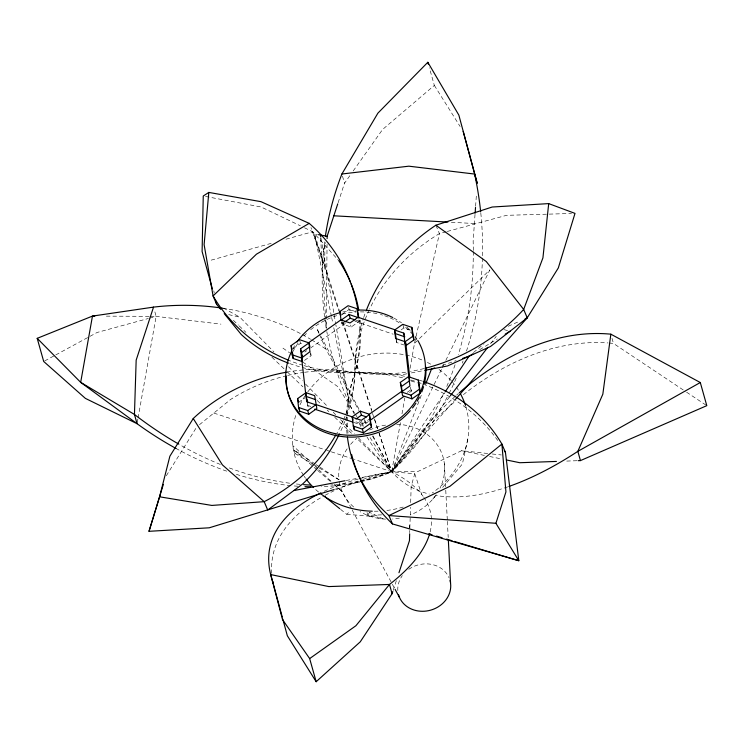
<?xml version="1.0" encoding="UTF-8"?>
<svg xmlns="http://www.w3.org/2000/svg" width="744" height="744" viewBox="0 0 744 744"><rect width="100%" height="100%" fill="white"/><g stroke="black" fill="none" stroke-linecap="round" stroke-linejoin="round"><path stroke-width="0.56" stroke-dasharray="3.72 2.79" d="M324.709 317.967A309.058 298.046 27.4 0 0 326.244 328.225L326.318 320.18M326.328 319.027L327.053 244.311M409.563 528.779L409.6 524.25L409.535 527.729M324.905 245.26L324.682 265.45L310.964 227.552M409.702 532.676L409.777 530.388M409.851 528.101L410.511 507.241M410.66 502.6L411.172 486.381L414.752 473.751L391.697 471.743L354.367 459.429M475.035 214.337L473.147 241.177A344.053 294.457 68.1 0 1 473.305 250.486M475.602 206.293L476.495 193.654M137.259 422.555L137.863 419.132M138.068 417.988L156.138 316.367L154.399 310.202M361.324 481.628A296.326 217.527 47.5 0 0 391.697 471.743L400.579 421.764M401.993 413.813L404.81 397.91M410.065 368.382L414.501 343.393L439.434 233.588L436.337 226.269M467.725 439.397L462.387 463.996L441.666 488.594M323.668 249.807L325.537 242.516M338.102 202.777L344.491 183.257L350.517 174.756M393.176 590.392L396.431 580.46M360.701 481.321L391.697 471.743L421.839 393.911M359.947 481.368A309.058 218.634 50.4 0 0 391.697 471.743L441.769 368.736M442.28 367.694L443.796 364.579M445.814 360.412L489.822 269.895L414.501 343.393M166.303 475.769L196.788 426.879M362.839 479.443A296.326 137.826 9.5 0 1 391.697 471.743L444.531 392.804M353.186 170.981L382.611 129.456L434.338 85.411L429.39 67.788M359.65 478.634A309.058 130.972 11 0 1 391.697 471.743L449.618 396.757M490.584 343.709L496.239 336.4M432.785 499.131L436.486 494.741M362.105 477.434L391.697 471.743L454.482 400.43M340.613 509.38L346.732 514.299L349.541 511.639M473.454 352.554L484.121 343.756M199.476 424.703L230.603 399.463A167.66 149.377 -27.3 0 1 286.579 375.711M293.052 348.657L300.529 343.365L303.692 344.444M341.924 314.498L349.122 309.411L358.236 312.508M343.849 322.673L342.054 323.947L341.533 322.096M304.808 352.033L306.677 350.722M310.415 348.08L345.886 323.008M341.794 321.743L342.054 323.947L351.159 327.044L359.25 321.324L358.217 317.623M304.529 360.384L311.076 355.762L310.676 352.321M298.614 402.337L304.91 397.882M401.1 329.908L403.797 328.002L410.883 330.41M370.503 418.295L362.412 424.015L353.298 420.918M407.21 392.348L410.958 389.707L410.688 387.419M354.079 422.527L362.821 425.494L368.429 421.541M409.507 392.507L411.367 391.186L410.967 387.745M479.759 349.671L497.355 338.957M44.705 360.924L54.786 355.446M55.791 354.907L89.038 336.846M90.043 336.307L97.092 332.475L148.335 318.488M487.692 453.496L461.643 450.706L417.644 471.603L391.697 471.743L356.516 438.095M508.226 326.263L519.833 321.101M442.196 365.388L456.146 360.626M335.237 489.18L359.594 481.656M211.166 260.158L271.439 243.288M285.947 239.233L312.731 231.737L338.939 260.846M149.451 318.19L156.138 316.367L220.959 324.142M446.14 231.765L439.434 233.588A171.538 150.986 -20.4 0 0 369.731 308.797M447.265 231.458L506.506 215.323L571.513 213.491M406.894 373.795L401.304 374.864L354.944 372.632A168.172 149.432 -12.2 0 0 287.482 372.019M411.367 372.93L423.652 370.558M346.174 480.494L357.557 478.308M566.714 461.075L577.019 460.722M381.644 514.867L367.824 515.35L366.569 510.886M106.355 316.144L149.191 316.33M150.344 316.339L156.138 316.367M451.348 222.27L474.393 223.535M331.424 316.339L314.572 234.444L317.483 234.611M346.732 514.299L370.047 516.252M492.23 453.98L501.289 454.956M317.902 468.943L292.755 445.517L295.005 453.496L301.041 454.64M205.521 196.435L261.135 206.999L300.353 225.795M461.643 450.706L485.125 455.561M489.599 456.481L500.777 458.797M228.659 314.619L239.801 317.167L273.913 351.884M503.93 329.611L508.013 330.68M213.816 413.069L325.816 450.018M326.914 450.371L330.206 451.459M331.303 451.822L353.27 459.067M356.218 320.292L359.25 321.324M354.935 321.194L393.204 334.205M396.161 340.501L396.729 342.538L403.815 344.946M410.948 380.9L417.263 383.048M310.769 406.466L307.728 405.434L307.467 403.229M304.473 227.776L312.731 231.737L338.808 311.001M223.507 308.128L239.801 317.167M295.005 453.496L312.601 464.005M313.587 464.591L339.013 479.768A53.41 46.937 -15.7 0 1 347.857 447.823M315.279 464.061L294.01 449.99L316.795 469.659M316.228 464.693L319.083 466.572M320.032 467.204L339.013 479.768M609.02 343.021A308.453 209.743 -68.5 0 1 613.447 343.43L685.624 391.549M686.591 392.19L706.8 405.657M282.943 348.127L289.574 352.777M302.827 362.077L337.86 386.666L354.572 413.069M317.669 470.413L330.82 481.759M334.326 484.79L342.212 491.598L351.577 508.905M318.739 469.724L331.312 481.442M334.67 484.567L342.212 491.598M233.374 320.329L238.396 325.137M239.233 325.937L245.939 332.345M271.904 357.176L286.142 370.8M286.979 371.6L302.901 386.824M317.139 400.439L321.324 404.448M327.193 410.056L328.867 411.655M334.735 417.263L351.484 433.287M288.533 366.764L302.343 380.816M305.589 384.127L328.337 407.266M333.21 412.232L335.646 414.706M340.519 419.672L354.33 433.715M358.394 437.853L391.697 471.743A309.058 110.921 -9.9 0 1 423.113 496.341M355.186 414.045L357.046 416.975M359.519 420.89L363.23 426.758M370.038 437.519L391.697 471.743A309.058 147.247 -51.6 0 0 429.297 494.072M434.338 85.411L460.118 126.499M352.126 509.919L391.8 583.24M392.348 584.254L394.553 588.327M319.548 334.661L326.021 349.271L358.859 410.502M364.328 420.713L365.974 423.773M372.539 436.021L391.697 471.743A308.453 209.743 -68.5 0 1 456.119 400.588M318.916 332.503L316.777 328.402L319.092 333.619M321.064 336.595L359.584 410.316M364.402 419.523L366.541 423.624M372.967 435.91L391.697 471.743A320.701 208.757 -71 0 1 455.747 395.882M414.752 473.751L421.634 494.388M342.435 322.012L372.139 412.288M372.502 413.394L373.944 417.793M374.306 418.9L377.571 428.804M379.022 433.213L391.697 471.743A320.701 287.426 71.5 0 0 448.297 394.999M314.572 234.444L339.376 310.676M342.91 321.641L371.609 409.935M374.855 419.895L377.71 428.702M379.152 433.129L391.697 471.743A344.053 294.457 68.1 0 0 444.01 392.767M612.005 338.288L613.447 343.43M402.755 324.3L403.797 328.002M410.437 387.857L411.367 391.186M342.473 176.058L344.491 183.257M348.601 307.56L349.122 309.411M350.591 325.007L351.159 327.044M361.631 421.243L362.821 425.494M309.932 351.689L311.076 355.762M299.488 339.664L300.529 343.365M307.207 403.583L308.146 406.912L307.746 403.462M213.779 290.792L214.253 293.043M331.657 317.483L332.828 323.166M333.768 327.713L349.447 403.927L335.907 325.063M320.99 238.201L335.711 323.919M396.478 340.334L396.729 342.538M320.618 238.229L325.667 318.999M325.742 320.153L326.244 328.225M444.382 463.717L445.693 489.068M445.758 490.222L447.311 520.177M447.367 521.33L448.204 537.466M287.705 375.441A167.66 149.377 -27.3 0 1 303.487 372.446M304.612 372.288A167.66 149.377 -27.3 0 1 354.944 372.632A181.303 161.113 -33 0 0 406.029 372.13M289.704 363.565A167.66 149.181 -29.7 0 0 354.944 372.632A180.801 163.336 -20.6 0 1 403.127 377.924M360.152 320.134A167.66 147.08 -17.6 0 1 354.944 372.632A171.538 155.515 -23.3 0 0 347.513 413.711M369.238 309.867A171.538 150.986 -20.4 0 0 354.944 372.632A168.172 146.196 -14.4 0 1 345.449 415.161M411.014 380.044A180.801 163.336 -20.6 0 1 416.584 381.793M417.691 382.165A180.801 163.336 -20.6 0 1 422.09 383.718M423.187 384.118A180.801 163.336 -20.6 0 1 499.271 442.661M348.015 433.157A171.538 155.515 -23.3 0 1 347.411 421.709M347.402 420.555A171.538 155.515 -23.3 0 1 347.42 417.133M346.778 416.008A167.66 151.023 -26.7 0 0 354.944 372.632A172.069 156.38 -33.1 0 1 363.314 318.609M346.416 417.059A167.66 151.023 -26.7 0 1 345.263 420.23M344.872 421.281A167.66 151.023 -26.7 0 1 339.459 433.817M345.021 416.212A168.172 146.196 -14.4 0 1 343.7 419.384M343.235 420.434A168.172 146.196 -14.4 0 1 337.032 432.906M304.082 365.63A168.172 155.105 -16.5 0 0 354.944 372.632A181.303 155.728 -27.8 0 1 405.75 376.538M302.966 365.304A168.172 155.105 -16.5 0 1 288.737 360.301M359.25 320.115A168.172 156.017 -22.8 0 1 354.944 372.632A172.069 146.335 -23.1 0 0 346.481 415.273M363.677 317.53A172.069 156.38 -33.1 0 1 366.029 311.057M423.913 368.587A181.303 161.113 -33 0 1 410.502 371.414M419.198 380.128A181.303 155.728 -27.8 0 1 422.49 381.198M347.02 433.668A172.069 146.335 -23.1 0 1 346.444 416.426M507.724 486.874A309.058 147.247 -51.6 0 1 435.77 495.439M271.755 573.429A296.326 137.826 9.5 0 1 324.049 495.885M325.128 495.299A296.326 137.826 9.5 0 1 334.037 490.761M336.344 489.682A296.326 137.826 9.5 0 1 358.487 480.884M358.794 481.601A309.058 218.634 50.4 0 1 330.689 485.004M300.111 484.363A309.058 218.634 50.4 0 1 294.298 483.777M289.63 483.209A309.058 218.634 50.4 0 1 228.036 467.446M220.345 464.442A309.058 218.634 50.4 0 1 179.834 444.735M222.8 308.23A235.29 211.928 -6.8 0 1 301.422 334.103M302.455 334.661A235.29 211.928 -6.8 0 1 310.574 339.255M311.578 339.85A235.29 211.928 -6.8 0 1 326.021 349.271M480.801 213.044A320.701 287.426 71.5 0 1 482.484 256.875M482.456 258.029A320.701 287.426 71.5 0 1 466.488 351.038M463.066 360.961A320.701 287.426 71.5 0 1 462.257 363.146M456.174 378.268A320.701 287.426 71.5 0 1 448.818 393.976M391.697 471.743A309.058 298.046 27.4 0 1 366.811 436.635M360.924 426.572A309.058 298.046 27.4 0 1 358.134 421.476M354.404 414.287A309.058 298.046 27.4 0 1 326.821 331.582M324.561 316.814A309.058 298.046 27.4 0 1 324.589 241.856M423.801 497.327A309.058 110.921 -9.9 0 1 429.744 533.383M456.621 395.092A320.701 208.757 -71 0 1 458.388 393.529M324.189 491.273A309.058 130.972 11 0 1 358.534 478.941M473.305 251.658A344.053 294.457 68.1 0 1 458.323 354.702M455.077 364.737A344.053 294.457 68.1 0 1 446.781 386.452M463.4 394.646A308.453 209.743 -68.5 0 1 607.904 342.938M360.189 481.889A296.326 217.527 47.5 0 1 321.045 486.734M297.944 486.241A296.326 217.527 47.5 0 1 292.067 485.758M290.895 485.646A296.326 217.527 47.5 0 1 235.532 474.095M226.678 471.157A296.326 217.527 47.5 0 1 176.226 448.567M292.792 351.8A70.485 61.947 -15.7 0 1 298.921 341.989M304.073 335.897A70.485 61.947 -15.7 0 1 306.435 333.526M310.639 329.769A70.485 61.947 -15.7 0 1 341.031 314.405M342.156 314.117A70.485 61.947 -15.7 0 1 355.762 312.052M360.366 311.885A70.485 61.947 -15.7 0 1 379.356 314.191M380.435 314.47A70.485 61.947 -15.7 0 1 382.565 315.093M384.648 315.763A70.485 61.947 -15.7 0 1 389.019 317.409M390.089 317.874A70.485 61.947 -15.7 0 1 400.188 323.38M405.61 327.425A70.485 61.947 -15.7 0 1 412.725 334.474M414.78 337.032A70.485 61.947 -15.7 0 1 416.687 339.72M292.801 348.945A70.485 61.947 -15.7 0 1 295.098 344.946M342.77 312.006A70.485 61.947 -15.7 0 1 356.395 310.136M393.771 318.032A70.485 61.947 -15.7 0 1 401.518 322.812M406.791 327.053A70.485 61.947 -15.7 0 1 412.204 332.624M414.91 336.065A70.485 61.947 -15.7 0 1 417.356 339.72M396.673 424.322A53.41 46.937 -15.7 0 1 440.029 488.176M436.17 494.76A53.41 46.937 -15.7 0 1 410.567 514.829M399.398 518.112A53.41 46.937 -15.7 0 1 392.516 519.024M385.569 519.126A53.41 46.937 -15.7 0 1 360.087 511.63M353.632 506.952A53.41 46.937 -15.7 0 1 339.152 480.866M350.61 444.354A53.41 46.937 -15.7 0 1 357.046 438.039M369.638 430.041A53.41 46.937 -15.7 0 1 386.276 424.982M465.809 406.522A89.02 78.232 -15.7 0 1 432.292 492.946M403.239 507.027A89.02 78.232 -15.7 0 1 386.173 510.542M378.064 511.156A89.02 78.232 -15.7 0 1 373.423 511.212M318.544 492.026A89.02 78.232 -15.7 0 1 314.34 488.306M305.486 478.159A89.02 78.232 -15.7 0 1 304.157 476.262M303.524 475.295A89.02 78.232 -15.7 0 1 296.531 413.078M299.999 404.764A89.02 78.232 -15.7 0 1 305.087 395.799M307.737 391.967A89.02 78.232 -15.7 0 1 404.708 354.804M405.824 355.028A89.02 78.232 -15.7 0 1 423.159 360.477M427.372 362.44A89.02 78.232 -15.7 0 1 431.436 364.607M439.034 369.517A89.02 78.232 -15.7 0 1 451.376 380.779M452.092 381.598A89.02 78.232 -15.7 0 1 455.644 386.136M456.314 387.075A89.02 78.232 -15.7 0 1 458.834 390.953M397.817 590.559A26.71 23.473 -15.7 0 1 402.337 575.605M408.735 569.327A26.71 23.473 -15.7 0 1 448.995 577.642M369.489 512.3L367.824 515.35L383.3 518.986L369.489 512.3"/><path stroke-width="1.12" d="M327.109 238.564L327.137 236.267L337.748 203.865M409.665 533.82L409.451 540.693L398.961 572.722M475.118 213.193L475.518 207.446M357.724 308.769A168.172 156.017 -22.8 0 0 309.188 223.367L260.977 201.671L208.822 192.417L204.107 244.609L213.072 295.935L216.616 304.305L220.754 309.374M366.457 309.978A172.069 156.38 -33.1 0 1 435.891 225.218L492.184 207.027L548.7 203.605L542.925 257.87L523.674 309.448A181.303 161.113 -33 0 1 425.029 368.308M610.852 334.177L602.835 394.19L577.846 451.348L580.45 460.601L706.8 405.657L700.299 382.528L610.852 334.177A320.701 208.757 -71 0 0 459.271 392.758M334.13 489.524L209.241 527.803L149.014 531.309L159.579 496.806L169.874 456.221L193.245 418.509A168.172 149.432 -12.2 0 1 286.328 372.223M149.014 531.309L163.355 484.381M351.614 454.445A171.538 155.515 -23.3 0 0 392.469 523.925L518.819 560.725L495.913 523.292L505.929 491.933L501.902 444.056A181.303 155.728 -27.8 0 0 423.587 381.57M222.8 308.23A235.29 211.928 -6.8 0 0 153.534 307.114L136.171 360.133L134.45 414.445L137.054 423.699A296.326 217.527 47.5 0 0 176.226 448.567M282.841 619.166L287.324 635.739L316.163 681.718L360.273 641.812L392.088 593.712L392.813 591.499M425.605 384.183L431.474 369.052L434.691 367.954M325.379 236.164A309.058 298.046 27.4 0 1 341.896 174.003L377.896 113.153L427.837 62.282L458.853 115.106L477.22 183.303L463.177 131.39M455.244 399.565L527.226 317.818L558.316 267.952L575 213.388L548.7 203.605M445.172 391.846L469.018 356.227L472.924 353.846M450.325 395.836L487.757 347.374M435.891 225.218L486.278 261.525L523.674 309.448L527.226 317.818L490.491 346.49L447.544 365.955L424.768 370.345M316.163 681.718L309.662 658.589L355.902 625.741L389.493 584.459A309.058 110.921 -9.9 0 0 429.744 533.383M302.659 361.705L293.183 358.487L292.141 354.786L291.071 345.616L299.488 339.664L308.965 342.891L300.557 348.834L305.561 392.544L307.346 402.123M357.194 308.807L358.217 317.623L349.103 314.526L341.012 320.246L339.989 311.429L348.08 305.71L357.194 308.807L358.868 318.023M292.141 354.786L301.618 358.004L309.932 351.689L308.862 342.519L340.901 319.873L350.015 322.97L358.106 317.26L394.562 329.648L396.347 339.227M302.259 358.264L301.59 352.535L310.006 346.592M344.751 322.04L350.145 318.227L355.204 319.948M297.572 398.635L305.663 392.916L306.686 401.732L315.8 404.829L307.709 410.548L298.595 407.452L297.572 398.635L298.614 402.337M404.801 341.933L412.892 336.214L411.869 327.397L402.755 324.3L394.664 330.02L403.778 333.117L404.299 334.967M298.595 407.452L299.637 411.144L308.751 414.25L316.842 408.53L314.675 395.641L305.561 392.544M394.562 329.648L395.585 338.464L404.699 341.561L405.843 345.635L413.934 339.915L411.869 327.397M418.333 380.063L419.393 389.233L410.976 395.176L401.5 391.958L409.916 386.006L408.847 376.845L418.333 380.063L420.434 392.934L412.018 398.877L402.541 395.659L400.328 382.416L408.744 376.473L403.778 333.117M315.698 404.457L352.154 416.845L360.245 411.134L369.349 414.231L401.397 391.586M402.141 392.218L401.472 386.489L409.888 380.537M355.995 419.012L361.389 415.199L366.448 416.919M370.289 420.221L403.899 396.468M353.279 426.033L362.393 429.13L370.484 423.41L369.461 414.603L361.37 420.314L352.256 417.217L353.279 426.033L354.311 429.734L363.425 432.831L371.516 427.112L369.349 414.231M208.822 192.417L203.252 196.007L202.108 251.518L212.384 288.904M505.167 334.196L510.059 331.219M309.188 223.367L256.457 254.178L213.072 295.935A168.172 155.105 -16.5 0 0 288.737 360.301M700.299 382.528L577.846 451.348A309.058 147.247 -51.6 0 1 508.877 486.464M525.115 318.757L527.226 317.818M37.2 338.343L80.678 382.36L137.054 423.699L85.374 398.375L43.701 361.472L37.2 338.343L92.461 316.088L153.534 307.114M462.582 358.422L469.018 356.227M293.824 490.566L345.039 480.717M341.896 174.003L408.847 166.182L474.616 174.059A320.701 287.426 71.5 0 1 480.68 211.882M556.419 461.438L519.786 462.722L506.376 459.95M578.162 460.676L580.45 460.601M94.776 316.098L92.461 316.088L80.678 382.36L134.45 414.445A309.058 218.634 50.4 0 0 178.848 444.168M333.833 215.797L447.888 222.075M318.46 234.658L327.137 236.267M495.913 523.292L388.926 515.555A172.069 146.335 -23.1 0 1 347.411 437.081M159.579 496.806L211.845 505.427L264.176 501.67A168.172 146.196 -14.4 0 0 335.879 434.942M428.749 533.755L432.087 534.759M436.533 536.089L442.094 537.754M446.539 539.084L452.101 540.749M454.324 541.418L518.819 560.725L505.446 452.426L501.902 444.056L449.915 486.316L388.926 515.555L392.469 523.925M395.706 333.721L404.82 336.818M306.705 396.617L315.819 399.714M314.703 409.144L352.982 422.155M324.868 496.704L339.738 508.673M224.204 313.605L241.307 334.567A167.66 149.181 -29.7 0 0 288.635 363.174M309.662 658.589L282.543 619.64L270.677 574.573A309.058 130.972 11 0 1 320.869 492.844M193.245 418.509L222.382 464.87L264.176 501.67L267.719 510.04L302.678 483.963A167.66 151.023 -26.7 0 0 338.957 434.849M395.101 589.35L399.509 597.497M427.837 62.282L428.46 64.486M412.892 336.214L413.934 339.915M419.393 389.233L420.434 392.934M408.744 376.473L409.628 379.617M410.976 395.176L412.018 398.877M400.328 382.416L401.472 386.489M349.103 314.526L350.145 318.227M339.989 311.429L341.031 315.131M370.484 423.41L371.516 427.112M360.245 411.134L361.389 415.199M362.393 429.13L363.425 432.831M352.154 416.845L353.037 419.997M392.088 593.712L389.493 584.459L328.829 586.579L270.677 574.573L273.281 583.826A296.326 137.826 9.5 0 1 272.806 581.51M308.862 342.519L309.746 345.662M300.557 348.834L301.59 352.535M301.878 358.933L302.399 360.784M291.071 345.616L292.113 349.317M307.709 410.548L308.751 414.25M215.704 301.004L216.616 304.305M273.578 584.924L282.246 616.962M320.404 234.769L320.794 237.057M405.768 342.891L409.767 377.394M405.461 342.324L405.843 345.635M354.06 427.53L354.311 429.734M302.148 355.167L302.408 357.464M307.346 400.012L307.607 402.309M299.255 407.842L299.637 411.144M292.513 352.749L293.183 358.487M448.325 539.772L450.594 583.556A26.71 23.473 -15.7 0 1 428.684 610.638A26.71 23.473 -15.7 0 1 398.486 594.596M351.196 283.948A167.66 147.08 -17.6 0 1 358.738 309.96M338.939 260.846A167.66 147.08 -17.6 0 1 350.322 281.846M504.283 450.455A180.801 163.336 -20.6 0 1 505.446 452.426M310.481 485.051A309.058 218.634 50.4 0 1 303.589 484.651M310.75 486.799A296.326 217.527 47.5 0 1 304.956 486.632M417.914 340.659A70.485 61.947 -15.7 0 1 357.232 434.998A70.485 61.947 -15.7 0 1 291.769 350.963M297.033 342.035A70.485 61.947 -15.7 0 1 340.51 312.554M357.548 310.081A70.485 61.947 -15.7 0 1 392.739 317.502M425.894 367.136A70.485 61.947 -15.7 0 1 424.424 383.476M423.559 386.722A70.485 61.947 -15.7 0 1 421.709 392.051M419.374 397.194A70.485 61.947 -15.7 0 1 417.152 401.211M415.924 403.174A70.485 61.947 -15.7 0 1 412.529 407.935M410.307 410.651A70.485 61.947 -15.7 0 1 331.461 434.45A70.485 61.947 -15.7 0 1 286.235 376.39M372.27 511.193A89.02 78.232 -15.7 0 1 320.301 493.43M313.54 487.525A89.02 78.232 -15.7 0 1 306.165 479.089M460.545 393.948A89.02 78.232 -15.7 0 1 465.465 405.434M450.018 580.543A26.71 23.473 -15.7 0 1 450.455 582.543"/></g></svg>
